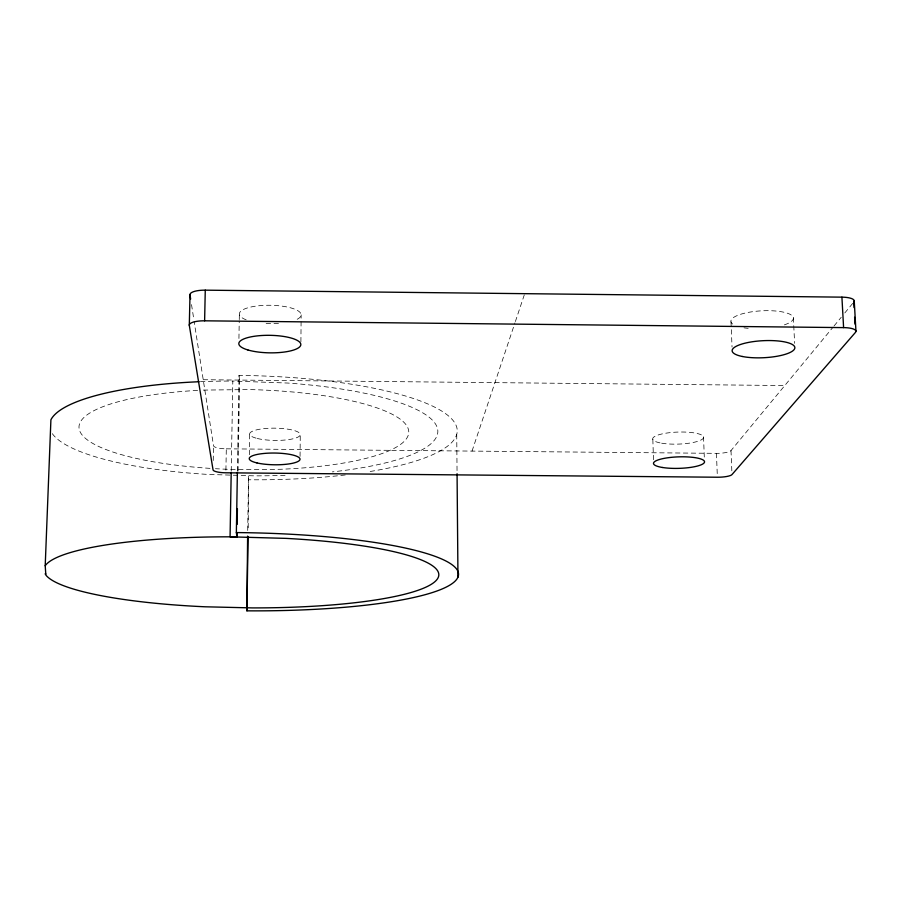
<?xml version="1.0" encoding="UTF-8"?>
<svg xmlns="http://www.w3.org/2000/svg" width="901" height="901" viewBox="0 0 901 901"><rect width="100%" height="100%" fill="white"/><g stroke="black" fill="none" stroke-linecap="round" stroke-linejoin="round"><path stroke-width="0.68" stroke-dasharray="4.5 3.38" d="M300.9 341.817L301.159 314.877M300.056 456.39L300.27 434.519M247.707 530.486L248.563 475.672L248.18 529.968M249.34 454.723L249.667 434.203M231.23 470.863L232.818 381.055L287.813 383.049A194.222 47.303 0.9 0 1 436.399 425.599A194.222 47.303 0.9 0 1 332.334 471.887M238.934 338.483L239.238 320.959M239.261 319.607L239.351 314.212M237.402 470.84L239.024 375.413A213.807 52.112 0.9 0 1 446.389 414.246A213.807 52.112 0.9 0 1 367.687 471.887M238.067 471.077L239.565 381.1M225.914 470.142L226.309 448.822A12.4 2.928 1 0 1 213.526 445.781L194.12 321.297M213.233 460.524L213.526 445.781M472.034 451.086L514.933 322.885M515.372 321.556L524.697 293.67M226.309 448.822L716.441 453.349A12.479 2.861 -2.1 0 0 731.004 450.59L833.155 327.04M834.056 325.959L841.219 317.287M844.8 312.951L853.754 302.117M203.299 390.088L249.329 389.57A164.917 40.128 0.9 0 1 408.04 428.302A164.917 40.128 0.9 0 1 280.087 469.297L240.263 469.658A164.917 40.128 0.9 0 1 215.463 468.7M203.232 379.715L784.794 385.538M191.519 304.606L193.906 319.911M239.024 375.413L239.576 381.303M793.364 317.794L794.626 343.349M730.993 321.826L732.04 347.043M731.004 450.59L731.882 471.91M716.441 453.349L717.32 475.818M703.535 436.816L704.357 458.654M652.842 439.497L653.495 459.87M456.728 434.552L457.066 473.712M732.592 324.022A31.276 8.886 -3 0 1 748.258 312.41A31.276 8.886 -3 0 1 788.06 313.447A31.276 8.886 -3 0 1 782.879 325.34M748.168 328.336A31.276 8.886 -3 0 1 744.012 327.829M246.164 319.81A30.916 9.145 0.9 0 1 248.068 307.737A30.916 9.145 0.9 0 1 288.883 307.387A30.916 9.145 0.9 0 1 297.015 319.371M278.499 323.346A30.916 9.145 0.9 0 1 264.004 323.279M210.001 468.362A164.917 40.128 0.9 0 1 79.063 428.302A164.917 40.128 0.9 0 1 200.427 390.234M285.065 475.3A194.222 47.303 0.9 0 1 254.251 475.852L207.804 474.41A194.222 47.303 0.9 0 1 51.999 433.167M200.472 381.675A194.222 47.303 0.9 0 1 232.818 381.055M345.263 474.962A213.807 52.112 0.9 0 1 248.958 479.771M661.672 443.191A25.465 6.014 -1.9 0 0 703.197 438.393A25.465 6.014 -1.9 0 0 669.612 432.683A25.465 6.014 -1.9 0 0 661.672 443.191M257.281 438.472A25.318 6.127 0.7 0 0 299.481 436.095A25.318 6.127 0.7 0 0 268.115 428.313A25.318 6.127 0.7 0 0 257.281 438.472"/><path stroke-width="1.35" d="M247.617 536.106L246.908 610.833A217.434 39.07 0.7 0 0 458.474 573.419A217.434 39.07 0.7 0 0 236.355 532.581L237.38 472.237M246.908 610.833L248.068 536.94M231.208 472.27L230.07 536.827A197.51 35.466 0.7 0 0 45.208 565.738L45.85 575.063A197.51 35.466 0.7 0 0 205.101 606.79L252.269 607.905A197.51 35.466 0.7 0 0 438.044 577.845A197.51 35.466 0.7 0 0 286.079 538.381L230.07 536.827L236.929 536.861M236.997 532.649L236.952 537.019L236.355 532.581M237.166 524.393L237.402 508.795M204.617 320.812L843.595 327.615A16.241 4.471 -3.5 0 1 855.466 332.379L731.984 474.579A12.513 2.737 -2 0 1 717.376 477.226L225.858 472.8A12.434 2.804 1 0 1 213.053 469.894L189.3 325.317A15.993 4.629 1.4 0 1 204.617 320.812L205.27 290.167L841.917 297.15A16.184 4.663 -3.7 0 1 853.754 302.117L854.069 307.624M189.3 325.317L189.998 294.875A15.936 4.832 1.5 0 1 205.27 290.167M45.208 565.738L50.907 419.787A194.222 47.303 0.9 0 1 199.076 381.731M45.05 573.937L45.771 573.948M189.998 294.875L190.652 299.042M854.238 300.878L855.95 331.185M854.61 317.242L854.993 324.123M841.917 297.15L843.595 327.615M457.066 473.712L457.967 577.192M662.472 467.484A25.543 5.755 -1.8 0 0 704.12 462.9A25.543 5.755 -1.8 0 0 670.457 457.438A25.543 5.755 -1.8 0 0 662.472 467.484M247.888 349.96A31.017 8.762 0.9 0 0 299.796 346.761A31.017 8.762 0.9 0 0 261.864 335.499A31.017 8.762 0.9 0 0 247.888 349.96M742.255 356.469A31.389 8.514 -2.9 0 0 794.085 349.644A31.389 8.514 -2.9 0 0 754.148 341.502A31.389 8.514 -2.9 0 0 742.255 356.469M256.92 462.911A25.386 5.868 0.7 0 0 299.245 460.636A25.386 5.868 0.7 0 0 267.777 453.18A25.386 5.868 0.7 0 0 256.92 462.911"/></g></svg>
